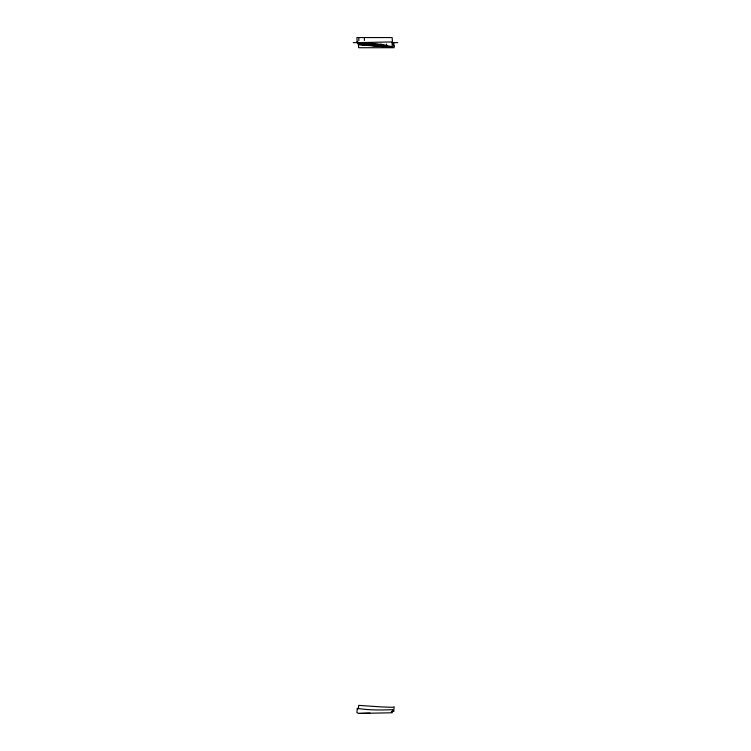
<?xml version="1.0" encoding="UTF-8"?>
<svg xmlns="http://www.w3.org/2000/svg" width="751" height="751" viewBox="0 0 751 751"><rect width="100%" height="100%" fill="white"/><g stroke="black" fill="none" stroke-linecap="round" stroke-linejoin="round"><path stroke-width="1.13" d="M357.307 708.437L356.885 712.624L358.818 713.45L392.125 712.765L392.529 709.667C380.917 710.174 368.732 710.193 357.269 708.371L357.776 709.357M391.309 711.779L393.731 711.319L394.134 706.785L392.491 707.311L381.057 706.898L358.678 705.367L358.443 708.005M358.828 713.403L369.943 713.065M353.27 42.629L372.383 42.629M391.693 42.629L397.73 42.629M392.172 43.821L392.172 46.609L381.057 46.168L358.828 42.929L375.5 43.642L386.615 45.295M382.944 46.299L392.491 46.646M371.82 45.548L377.622 45.971M358.828 44.403L381.057 46.168L381.057 45.595L364.385 43.154M358.828 44.76L392.172 47.369M375.5 45.698L358.828 43.305M381.057 45.051L392.172 46.609M358.828 43.624L369.943 45.285M358.828 44.065L364.385 44.863M392.529 709.667L393.731 711.319M358.678 44.703L356.866 41.812L358.828 42.619L392.125 41.934L392.36 43.746L394.134 46.121M393.731 42.629L394.134 47.717L358.678 47.717L358.358 43.652M392.529 42.629L392.125 37.55L356.866 37.55L357.269 42.629M386.615 44.065L386.615 45.849M381.057 43.858L381.057 44.534M375.5 44.196L375.5 44.863M369.943 43.464L369.943 44.027M364.385 38.348L364.385 40.488M358.828 37.897L358.828 40.742"/></g></svg>
